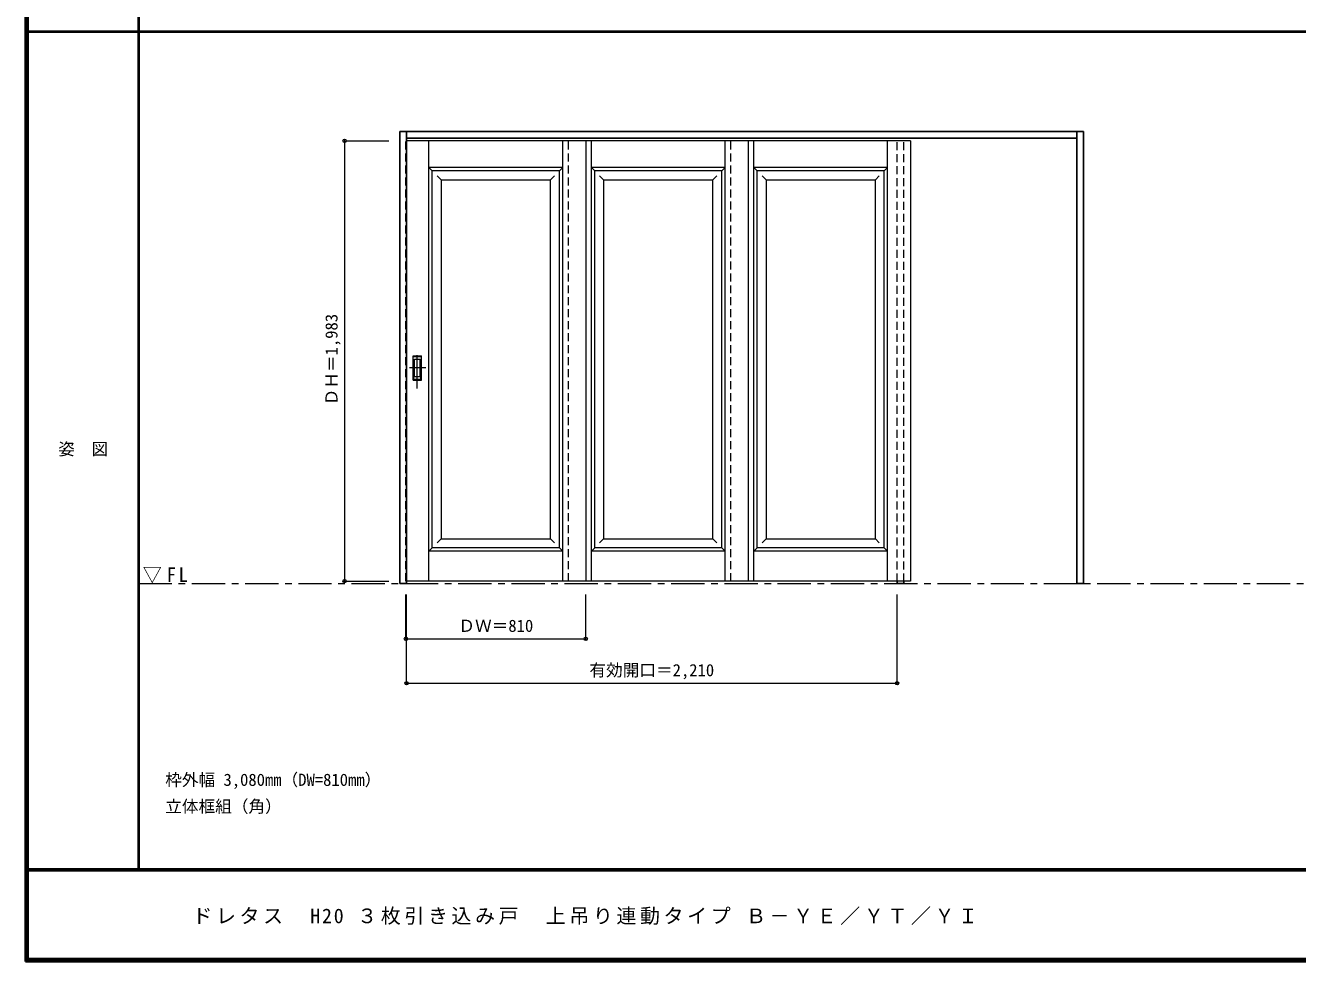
# Model space of a CAD drawing. Units: millimetres, scale not verified. Extents: x -6000 to 5700, y -4307 to 4260.
# Drawn here: x -6000 to -267, y -4205 to 12 of the extents above; entities that cross this region are included whole.
import ezdxf
from ezdxf.enums import TextEntityAlignment as Align

# ---------------------------------------------------------------- set-up
doc = ezdxf.new("R2010")
doc.units = ezdxf.units.MM
doc.header["$LTSCALE"] = 30
doc.header["$PDMODE"] = 32
doc.header["$PDSIZE"] = 15
doc.linetypes.add('CHAIN1', pattern=[8, 5, -1, 1, -1])
doc.linetypes.add('DASHED1', pattern=[1.8, 1.2, -0.6])
for name, color, linetype, lineweight in [('0-1_通り芯', 7, 'CHAIN1', 18), ('0-2_扉', 7, 'Continuous', 18), ('0-4_枠', 3, 'Continuous', 25), ('0-6_引手', 7, 'Continuous', 18), ('0-B_寸法', 7, 'Continuous', 9), ('F-1_枠', 6, 'Continuous', 40)]:
    doc.layers.add(name, color=color, linetype=linetype, lineweight=lineweight)
doc.layers.add('0-A_文字', color=7, linetype='Continuous')
doc.layers.add('F-A_文字', color=7, linetype='Continuous')
doc.styles.add('ＭＳ ゴシック', font='')
doc.styles.get('ＭＳ ゴシック').set_extended_font_data('MS Gothic')

msp = doc.modelspace()

# ---------------------------------------------------------------- linework, layer by layer
at = {"layer": '0-1_通り芯'}
msp.add_line((-5490, -2501.25), (100, -2501.25), dxfattribs=at)
at = {"layer": '0-2_扉', "color": 4, "linetype": 'DASHED1', "lineweight": 9}
for p, q in [((-4285, -2490.75), (-4285, -507.75)), ((-4285, -507.75), (-4282, -507.75)), ((-3475, -507.75), (-3475, -511.75)), ((-3475, -507.75), (-3475, -511.75)), ((-3475, -507.75), (-3475, -511.75)), ((-2743, -507.75), (-2743, -511.75)), ((-2743, -507.75), (-2743, -511.75)), ((-2743, -507.75), (-2743, -511.75)), ((-2743, -507.75), (-2743, -511.75)), ((-2743, -507.75), (-2743, -511.75)), ((-2743, -507.75), (-2743, -511.75)), ((-2011, -507.75), (-2011, -511.75)), ((-2011, -507.75), (-2011, -511.75)), ((-2011, -507.75), (-2011, -511.75)), ((-2011, -507.75), (-2011, -511.75)), ((-2011, -507.75), (-2011, -511.75)), ((-2011, -507.75), (-2011, -511.75)), ((-4285, -2490.75), (-4282, -2490.75))]:
    msp.add_line(p, q, dxfattribs=at)
at = {"layer": '0-2_扉'}
for p, q in [((-3475, -507.75), (-4282, -507.75)), ((-4181.5, -2490.75), (-4181.5, -507.75)), ((-3578.5, -2490.75), (-3578.5, -507.75)), ((-2743, -507.75), (-3550, -507.75)), ((-3475, -507.75), (-3475, -2490.75)), ((-3449.5, -2490.75), (-3449.5, -507.75)), ((-2846.5, -2490.75), (-2846.5, -507.75)), ((-2011, -507.75), (-2818, -507.75)), ((-2743, -507.75), (-2743, -2490.75)), ((-2717.5, -2490.75), (-2717.5, -507.75)), ((-2114.5, -2490.75), (-2114.5, -507.75)), ((-2011, -507.75), (-2011, -2490.75)), ((-3578.5, -627.75), (-3593.5, -642.75)), ((-2846.5, -627.75), (-2861.5, -642.75)), ((-2114.5, -627.75), (-2129.5, -642.75)), ((-3593.5, -642.75), (-4166.5, -642.75)), ((-4166.5, -2340.75), (-4166.5, -642.75)), ((-4126.5, -682.75), (-4144.18, -665.07)), ((-4126.5, -682.75), (-3633.5, -682.75)), ((-4126.5, -682.75), (-4126.5, -2300.75)), ((-3633.54, -682.75), (-3615.86, -665.07)), ((-3633.5, -2300.75), (-3633.5, -682.75)), ((-3593.5, -1556.51), (-3593.5, -642.75)), ((-2861.5, -642.75), (-3434.5, -642.75)), ((-3434.5, -2340.75), (-3434.5, -642.75)), ((-3394.5, -682.75), (-3412.18, -665.07)), ((-3394.5, -682.75), (-2901.5, -682.75)), ((-3394.5, -682.75), (-3394.5, -2300.75)), ((-2901.54, -682.75), (-2883.86, -665.07)), ((-2901.5, -2300.75), (-2901.5, -682.75)), ((-2861.5, -1556.51), (-2861.5, -642.75)), ((-2129.5, -642.75), (-2702.5, -642.75)), ((-2702.5, -2340.75), (-2702.5, -642.75)), ((-2662.5, -682.75), (-2680.18, -665.07)), ((-2662.5, -682.75), (-2169.5, -682.75)), ((-2662.5, -682.75), (-2662.5, -2300.75)), ((-2169.54, -682.75), (-2151.86, -665.07)), ((-2169.5, -2300.75), (-2169.5, -682.75)), ((-2129.5, -1556.51), (-2129.5, -642.75)), ((-3593.69, -825.75), (-3593.5, -825.75)), ((-2861.69, -825.75), (-2861.5, -825.75)), ((-2129.69, -825.75), (-2129.5, -825.75)), ((-3593.5, -2340.75), (-3593.5, -1545.7)), ((-2861.5, -2340.75), (-2861.5, -1545.7)), ((-2129.5, -2340.75), (-2129.5, -1545.7)), ((-4126.5, -2300.75), (-4144.18, -2318.43)), ((-4126.5, -2300.75), (-3633.5, -2300.75)), ((-3633.5, -2300.75), (-3633.5, -2299.32)), ((-3633.5, -2300.75), (-3615.82, -2318.43)), ((-3593.5, -2340.75), (-3578.5, -2355.75)), ((-3394.5, -2300.75), (-3412.18, -2318.43)), ((-3394.5, -2300.75), (-2901.5, -2300.75)), ((-2901.5, -2300.75), (-2901.5, -2299.32)), ((-2901.5, -2300.75), (-2883.82, -2318.43)), ((-2861.5, -2340.75), (-2846.5, -2355.75)), ((-2662.5, -2300.75), (-2680.18, -2318.43)), ((-2662.5, -2300.75), (-2169.5, -2300.75)), ((-2169.5, -2300.75), (-2169.5, -2299.32)), ((-2169.5, -2300.75), (-2151.82, -2318.43)), ((-2129.5, -2340.75), (-2114.5, -2355.75)), ((-3578.5, -2355.75), (-4181.5, -2355.75)), ((-2846.5, -2355.75), (-3449.5, -2355.75)), ((-2114.5, -2355.75), (-2717.5, -2355.75)), ((-3475, -2490.75), (-4282, -2490.75)), ((-2743, -2490.75), (-3550, -2490.75)), ((-2011, -2490.75), (-2818, -2490.75))]:
    msp.add_line(p, q, dxfattribs=at)
for points in [[(-3578.5, -627.75), (-4181.5, -627.75), (-4166.5, -642.75)], [(-2846.5, -627.75), (-3449.5, -627.75), (-3434.5, -642.75)], [(-2114.5, -627.75), (-2717.5, -627.75), (-2702.5, -642.75)], [(-3593.5, -2340.75), (-4166.5, -2340.75), (-4181.5, -2355.75)], [(-2861.5, -2340.75), (-3434.5, -2340.75), (-3449.5, -2355.75)], [(-2129.5, -2340.75), (-2702.5, -2340.75), (-2717.5, -2355.75)]]:
    msp.add_lwpolyline(points, dxfattribs=at)
at = {"layer": '0-4_枠'}
for p, q in [((-4282, -2501.25), (-4282, -466.25)), ((-4282, -496.25), (-1262, -496.25)), ((-1262, -2501.25), (-1262, -466.25)), ((-2072, -2490.75), (-2072, -2501.25)), ((-2072, -2501.25), (-2042, -2501.25)), ((-2042, -2490.75), (-2042, -2501.25)), ((-1232, -2501.25), (-1262, -2501.25))]:
    msp.add_line(p, q, dxfattribs=at)
at = {"layer": '0-4_枠', "color": 4, "linetype": 'DASHED1', "lineweight": 9}
for p, q in [((-3553, -2490.75), (-3553, -507.75)), ((-2821, -2490.75), (-2821, -507.75)), ((-2072, -2493.25), (-2072, -496.25)), ((-2042, -2493.25), (-2042, -496.25))]:
    msp.add_line(p, q, dxfattribs=at)
at = {"layer": '0-4_枠'}
for points in [[(-4282, -2501.25), (-4312, -2501.25), (-4312, -466.25)], [(-4312, -466.25), (-1232, -466.25), (-1232, -2501.25)]]:
    msp.add_lwpolyline(points, dxfattribs=at)
at = {"layer": '0-6_引手'}
for p, q in [((-4253, -1475.85), (-4215, -1475.85)), ((-4253, -1585.85), (-4253, -1475.85)), ((-4215, -1585.85), (-4215, -1475.85)), ((-4246.5, -1491.85), (-4221.5, -1491.85)), ((-4246.5, -1569.85), (-4246.5, -1491.85)), ((-4221.5, -1569.85), (-4221.5, -1491.85)), ((-4253, -1585.85), (-4215, -1585.85)), ((-4246.5, -1569.85), (-4221.5, -1569.85))]:
    msp.add_line(p, q, dxfattribs=at)
at = {"layer": '0-6_引手', "linetype": 'CHAIN1'}
for p, q in [((-4234, -1623.08), (-4234, -1452.23)), ((-4195.93, -1530.85), (-4268.44, -1530.85))]:
    msp.add_line(p, q, dxfattribs=at)
at = {"layer": '0-6_引手', "linetype": 'DASHED1'}
for p, q in [((-4218, -1581.85), (-4218, -1479.85)), ((-4250, -1581.85), (-4218, -1581.85))]:
    msp.add_line(p, q, dxfattribs=at)
msp.add_lwpolyline([(-4250, -1581.85), (-4250, -1479.85), (-4218, -1479.85)], dxfattribs=at)
at = {"layer": '0-B_寸法', "color": 4}
for p, q in [((-4562, -507.75), (-4562, -2490.75)), ((-4562, -507.75), (-4362, -507.75)), ((-4562, -2490.75), (-4362, -2490.75)), ((-4285, -2751.25), (-4285, -2551.25)), ((-4282, -2951.25), (-4282, -2551.25)), ((-3475, -2751.25), (-3475, -2551.25)), ((-2072, -2951.25), (-2072, -2551.25)), ((-4285, -2751.25), (-3475, -2751.25)), ((-4282, -2951.25), (-2072, -2951.25))]:
    msp.add_line(p, q, dxfattribs=at)
at = {"layer": '0-B_寸法'}
for p in [(-4562, -507.75), (-4562, -2490.75), (-4285, -2751.25), (-3475, -2751.25), (-4282, -2951.25), (-2072, -2951.25)]:
    msp.add_point(p, dxfattribs=at)
at = {"layer": 'F-1_枠'}
for p, q in [((-6000, 4175), (-6000, -4205)), ((-5995, 4175), (-5995, -4205)), ((-5990, 4175), (-5990, -4205)), ((-5490, 4175), (-5490, -3790)), ((-6000, -15.5), (5700, -15.5)), ((5700, -3790), (-6000, -3790)), ((5700, -3795), (-6000, -3795)), ((5700, -4195), (-6000, -4195)), ((5700, -4200), (-6000, -4200)), ((5700, -4205), (-6000, -4205))]:
    msp.add_line(p, q, dxfattribs=at)

# ---------------------------------------------------------------- texts
at = {"layer": '0-A_文字', "style": 'ＭＳ ゴシック'}
for s, p in [('枠外幅 3,080mm（DW=810mm）', (-5370, -3430)), ('立体框組（角）', (-5370, -3550))]:
    msp.add_text(s, height=54.99, dxfattribs=at).set_placement(p, align=Align.BOTTOM_LEFT)
at = {"layer": '0-A_文字', "insert": (-5471.25, -2501.25), "char_height": 65.98, "attachment_point": 7, "style": 'ＭＳ ゴシック'}
msp.add_mtext('\\T1.26;\\W0.95;▽FL', dxfattribs=at)
at = {"layer": '0-B_寸法', "style": 'ＭＳ ゴシック'}
msp.add_text('ＤＨ＝1,983', height=54.99, rotation=90, dxfattribs=at).set_placement((-4577, -1699.5), align=Align.BOTTOM_LEFT)
for s, p in [('ＤＷ＝810', (-4048.75, -2736.25)), ('有効開口＝2,210', (-3458.25, -2936.25))]:
    msp.add_text(s, height=54.99, dxfattribs=at).set_placement(p, align=Align.BOTTOM_LEFT)
at = {"layer": 'F-A_文字', "style": 'ＭＳ ゴシック'}
msp.add_text('姿\u3000図', height=54.99, dxfattribs=at).set_placement((-5852.5, -1940.25), align=Align.BOTTOM_LEFT)
at = {"layer": 'F-A_文字', "insert": (-5247.55, -4040), "char_height": 65.98, "attachment_point": 7, "style": 'ＭＳ ゴシック'}
msp.add_mtext('\\T1.18;ドレタス\u3000H20\\~３枚引き込み戸\u3000上吊り連動タイプ\\~Ｂ－ＹＥ／ＹＴ／ＹＩ', dxfattribs=at)

doc.saveas('drawing.dxf')
